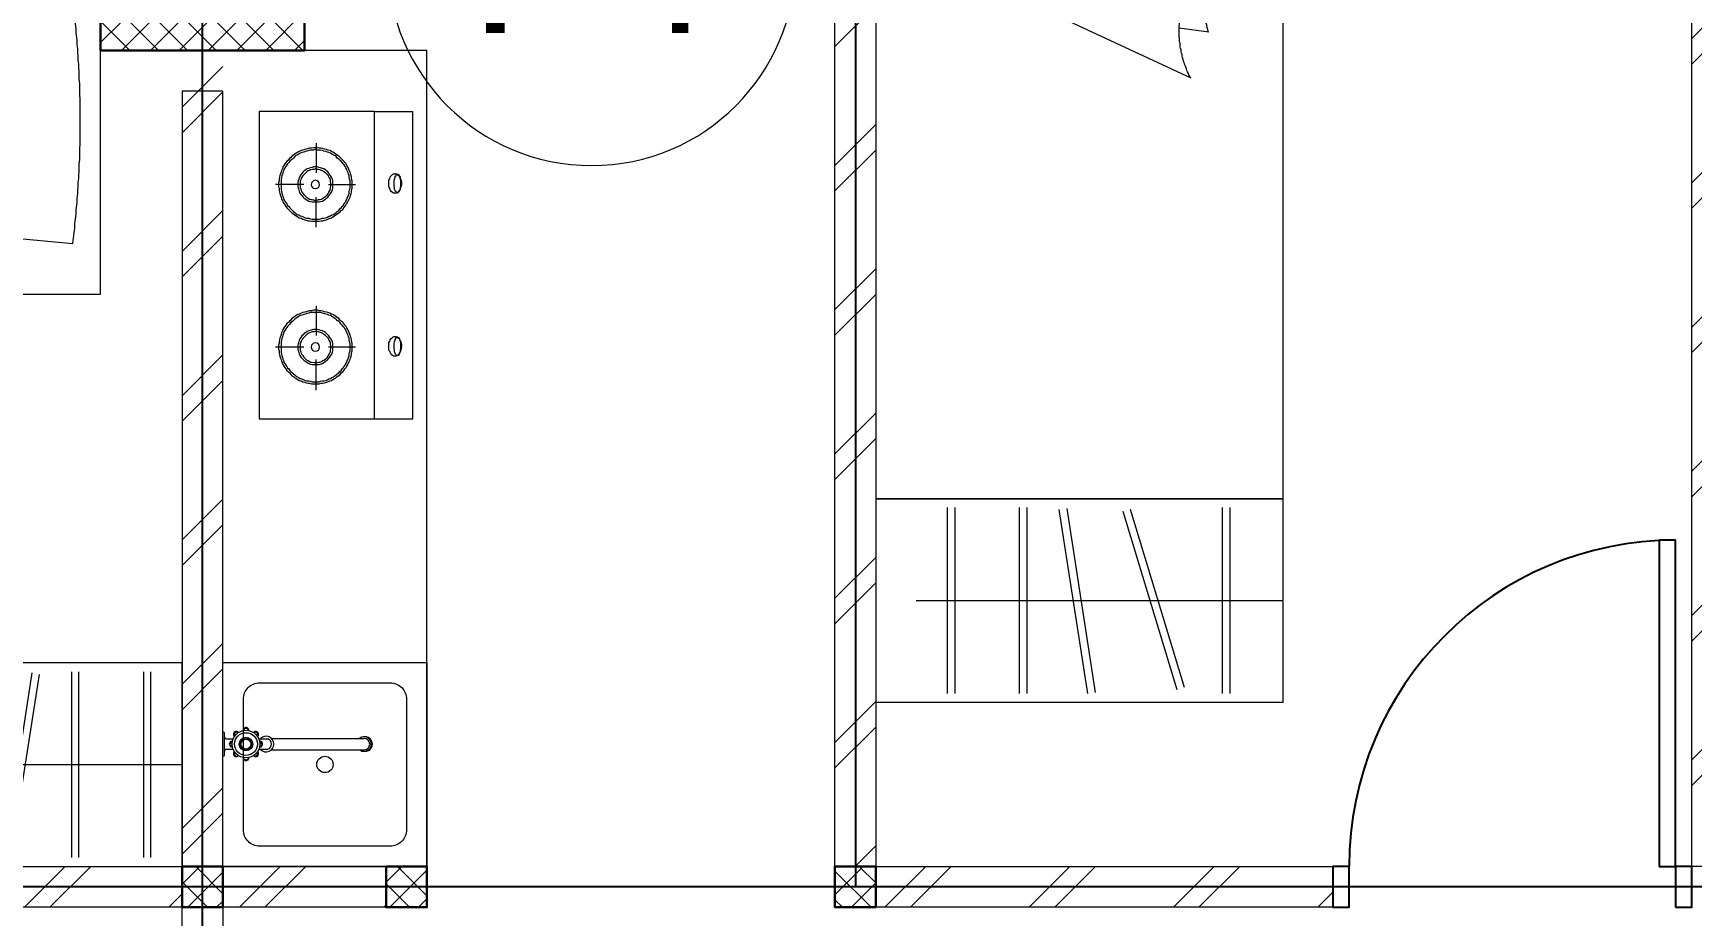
# Model space of a CAD drawing. Header units: millimetres. Extents: x -108 to 357, y -17 to 192.
# Drawn here: x 64.332 to 68.397, y 100.187 to 102.35 of the extents above; entities that cross this region are included whole.
import ezdxf
from ezdxf.enums import TextEntityAlignment as Align

# ---------------------------------------------------------------- set-up
doc = ezdxf.new("R2010")
doc.units = ezdxf.units.MM
for name, color, linetype, lineweight in [('ars', 11, 'Continuous', 0), ('KOL', 1, 'Continuous', 30), ('KOLOM', 4, 'Continuous', 9), ('lan', 7, 'Continuous', 15), ('NOT', 7, 'Continuous', 20), ('SANITAIR', 15, 'Continuous', 9), ('tem', 5, 'Continuous', 20)]:
    doc.layers.add(name, color=color, linetype=linetype, lineweight=lineweight)
doc.layers.add('as', color=1, linetype='Continuous', plot=False)
doc.layers.add('Kusen', color=30, linetype='Continuous')
doc.styles.add('S', font='simplex', dxfattribs={"width": 0.75})
doc.styles.get("Standard").update_dxf_attribs({"font": 'arial.ttf'})

# ---------------------------------------------------------------- blocks, each defined once
blk = doc.blocks.new('BED1')
at = {"color": 0, "linetype": 'Continuous'}
for points in [[(1.9976, 0), (1.9976, 1.4976), (0, 1.4976), (0, 0), (1.9976, 0)], [(1.5484, 1.0993), (1.1489, 1.0993), (1.1489, 1.4976), (1.5484, 1.0993)], [(1.9346, 1.3656), (1.9443, 1.2458), (1.9467, 1.1259), (1.9467, 1.0061), (1.9443, 0.8862), (1.9346, 0.7663), (1.707, 0.7809), (1.586, 0.7663), (1.6017, 1.1404), (1.586, 1.3656), (1.8717, 1.3426), (1.9346, 1.3656)], [(1.4492, 1.0993), (1.4492, 0)], [(1.5484, 1.0993), (1.5484, 0)], [(1.9298, 0.1235), (1.7724, 0.138), (1.5799, 0.1235), (1.5981, 0.2833), (1.5799, 0.7228), (1.6634, 0.7094), (1.9298, 0.7228)], [(1.9298, 0.1235), (1.931, 0.1332), (1.9322, 0.1429), (1.9334, 0.1513), (1.9346, 0.161), (1.9346, 0.1707), (1.9358, 0.1804), (1.937, 0.1889), (1.9383, 0.1985), (1.9383, 0.2082), (1.9395, 0.2179), (1.9407, 0.2264), (1.9407, 0.2361), (1.9419, 0.2458), (1.9419, 0.2542), (1.9431, 0.2639), (1.9431, 0.2736), (1.9443, 0.2833), (1.9443, 0.2918), (1.9455, 0.3015), (1.9455, 0.3111), (1.9455, 0.3208), (1.9467, 0.3293), (1.9467, 0.339), (1.9467, 0.3487), (1.9467, 0.3584), (1.9479, 0.3668), (1.9479, 0.3765), (1.9479, 0.3862), (1.9479, 0.3959), (1.9479, 0.4044), (1.9479, 0.414), (1.9479, 0.4237), (1.9479, 0.4334), (1.9479, 0.4419), (1.9479, 0.4516), (1.9479, 0.4613), (1.9479, 0.4709), (1.9479, 0.4794), (1.9467, 0.4891), (1.9467, 0.4988), (1.9467, 0.5085), (1.9467, 0.5169), (1.9455, 0.5266), (1.9455, 0.5363), (1.9455, 0.546), (1.9443, 0.5545), (1.9443, 0.5642), (1.9431, 0.5738), (1.9431, 0.5835), (1.9419, 0.592), (1.9419, 0.6017), (1.9407, 0.6114), (1.9407, 0.6199), (1.9395, 0.6295), (1.9383, 0.6392), (1.9383, 0.6489), (1.937, 0.6574), (1.9358, 0.6671), (1.9346, 0.6768), (1.9346, 0.6864), (1.9334, 0.6949), (1.9322, 0.7046), (1.931, 0.7143), (1.9298, 0.7228)]]:
    blk.add_lwpolyline(points, dxfattribs=at)
blk = doc.blocks.new('LEMARI1')
for points in [[(0.6998, 0.4988), (-0.6998, 0.4988)], [(-0.6998, 0), (0.6998, 0), (0.6998, 0.4988), (-0.6998, 0.4988), (-0.6998, 0)], [(-0.5387, 0.4758), (-0.4855, 0.023)], [(-0.4685, 0.0254), (-0.5206, 0.477)], [(-0.3002, 0.4746), (-0.3705, 0.0242)], [(-0.3523, 0.0218), (-0.2821, 0.4709)], [(-0.2034, 0.477), (-0.2034, 0.0218)], [(-0.1852, 0.0218), (-0.1852, 0.477)], [(-0.0678, 0.477), (-0.0678, 0.0218)], [(-0.0496, 0.0218), (-0.0496, 0.477)], [(0.1755, 0.4722), (0.0436, 0.0363)], [(0.0605, 0.0315), (0.1937, 0.4673)], [(0.3317, 0.4746), (0.2627, 0.0242)], [(0.2797, 0.0218), (0.3499, 0.4709)], [(0.4286, 0.477), (0.4286, 0.0218)], [(0.4467, 0.0218), (0.4467, 0.477)], [(0.6053, 0.477), (0.6053, 0.0218)], [(0.6235, 0.0218), (0.6235, 0.477)], [(0.6998, 0.2494), (-0.5993, 0.2494)]]:
    blk.add_lwpolyline(points)
blk = doc.blocks.new('K 10.10')
at = {"layer": 'ars'}
h = blk.add_hatch(dxfattribs=at)
h.set_pattern_fill('_USER', color=256, scale=0.05, angle=45, double=1, pattern_type=0)
h.set_pattern_definition([(45, (0, 0), (-0.035355339, 0.035355339), []), (135, (0, 0), (-0.035355339, -0.035355339), [])])
h.paths.add_polyline_path([(1560.5383, 1380.4069), (1560.6383, 1380.4069), (1560.6383, 1380.5069), (1560.5383, 1380.5069)])
at = {"layer": 'KOL'}
blk.add_lwpolyline([(1560.5383, 1380.4069), (1560.6383, 1380.4069), (1560.6383, 1380.5069), (1560.5383, 1380.5069)], close=True, dxfattribs=at)
blk = doc.blocks.new('typikal-1a')
at = {"layer": 'as'}
blk.add_line((0, 2.8), (6.2, 2.8), dxfattribs=at)
at = {"layer": 'tem'}
for points in [[(0.05, 2.85), (-0.05, 2.85), (-0.05, 5.45), (0.05, 5.45)], [(1.57, 2.75), (0.05, 2.75), (0.05, 2.85), (1.57, 2.85)], [(0.05, 2.75), (-0.05, 2.75), (-0.05, 0.85), (0.05, 0.85)]]:
    blk.add_lwpolyline(points, close=True, dxfattribs=at)
at = {"layer": 'ars', "rotation": 180}
for name, p in [('LEMARI1', (0.7498, 2.75)), ('BED1', (2.2476, 1.3476))]:
    blk.add_blockref(name, p, dxfattribs=at)
at = {"layer": 'KOLOM', "extrusion": (0, 0, -1), "zscale": -1}
blk.add_blockref('K 10.10', (-1560.5883, -1377.6569), dxfattribs=at)
blk = doc.blocks.new("k2'")
at = {"layer": 'ars'}
h = blk.add_hatch(dxfattribs=at)
h.set_pattern_fill('_USER', color=256, scale=0.05, angle=45, double=1, pattern_type=0)
h.set_pattern_definition([(45, (0, -4.95), (-0.03535534, 0.03535534), []), (135, (0, -4.95), (-0.03535534, -0.03535534), [])])
h.paths.add_polyline_path([(-0.25, -0.45), (0.25, -0.45), (0.25, 0.45), (-0.25, 0.45)])
at = {"layer": 'KOL'}
blk.add_lwpolyline([(-0.25, -0.45), (0.25, -0.45), (0.25, 0.45), (-0.25, 0.45)], close=True, dxfattribs=at)
blk = doc.blocks.new('P.80')
at = {"layer": 'Kusen'}
for points in [[(-69.8094, -74.8368), (-69.7694, -74.8368), (-69.7694, -74.0368), (-69.8094, -74.0368)], [(-70.6094, -74.9368), (-70.5694, -74.9368), (-70.5694, -74.8368), (-70.6094, -74.8368)], [(-69.7694, -74.9368), (-69.7294, -74.9368), (-69.7294, -74.8368), (-69.7694, -74.8368)]]:
    blk.add_lwpolyline(points, close=True, dxfattribs=at)
blk.add_arc((-69.7694, -74.8368), 0.8, 90, 180, dxfattribs=at)
blk = doc.blocks.new('KRAN DPR ATAS')
for p, q in [((-0.0289, 0), (0.0289, 0)), ((-0.0289, 0), (-0.0289, -0.0021)), ((0.0289, 0), (0.0289, -0.0021)), ((-0.0275, -0.0035), (0.0275, -0.0035)), ((-0.0127, -0.0092), (-0.0127, -0.0252)), ((0.0127, -0.0092), (0.0127, -0.0252)), ((-0.014, -0.1188), (-0.014, -0.3457)), ((-0.0127, -0.0877), (-0.0127, -0.1101)), ((0.0127, -0.0877), (0.0127, -0.1101)), ((0.014, -0.1188), (0.014, -0.3457))]:
    blk.add_line(p, q)
for radius in [0.0338, 0.0279, 0.0166, 0.0138, 0.0123]:
    blk.add_circle((0, -0.0564), radius)
for centre, radius, start, end in [((-0.0239, -0.0326), 0.00706, 39.002, 230.998), ((-0.0222, -0.0342), 0.00706, 58.1189, 211.8811), ((-0.0275, -0.0021), 0.00141, 180, 270), ((-0.0183, -0.0092), 0.00564, 0, 90), ((-0.0009, -0.0214), 0.00884, 254.902, 254.902), ((0, -0.0227), 0.00706, 354.002, 185.998), ((0, -0.025), 0.00706, 13.1189, 166.8811), ((0.0183, -0.0092), 0.00564, 90, 180), ((0.0239, -0.0326), 0.00706, 309.002, 140.998), ((0.0222, -0.0342), 0.00706, 328.1189, 121.8811), ((0.0275, -0.0021), 0.00141, 270, 0), ((-0.0338, -0.0564), 0.00706, 84.002, 275.998), ((-0.0315, -0.0564), 0.00706, 103.1189, 256.8811), ((-0.0239, -0.0803), 0.00706, 129.002, 320.998), ((-0.0222, -0.0787), 0.00706, 148.1189, 301.8811), ((0.0239, -0.0803), 0.00706, 219.002, 50.998), ((0.0222, -0.0787), 0.00706, 238.1189, 31.8811), ((0.0338, -0.0564), 0.00706, 264.002, 95.998), ((0.0315, -0.0564), 0.00706, 283.1189, 76.8811), ((0, -0.1058), 0.0191, 134.711, 45.289), ((0, -0.1058), 0.0134, 198.6717, 270), ((0, -0.0902), 0.00706, 174.002, 5.998), ((0, -0.0879), 0.00706, 193.1189, 346.8811), ((0, -0.1058), 0.0134, 270, 341.3283), ((0, -0.3457), 0.0178, 141.8277, 38.1723), ((0, -0.3484), 0.0178, 175.6641, 4.3359), ((0, -0.3457), 0.014, 180, 0)]:
    blk.add_arc(centre, radius, start, end)
blk = doc.blocks.new('KOMPOR')
for points in [[(0, 0.3765), (0, -0.3765)], [(0.0944, 0.3765), (0, 0.3765)], [(0.3765, 0.3765), (0.0944, 0.3765)], [(0.0944, 0.3765), (0.0944, -0.3765)], [(0.3765, -0.3765), (0.3765, 0.3765)], [(0.2385, 0.2906), (0.2337, 0.2906), (0.23, 0.2906), (0.2252, 0.2893), (0.2203, 0.2893), (0.2167, 0.2881), (0.2119, 0.2869), (0.2082, 0.2857), (0.2034, 0.2833), (0.1998, 0.2821), (0.1961, 0.2797), (0.1925, 0.2772), (0.1889, 0.276), (0.1852, 0.2724), (0.1816, 0.27), (0.178, 0.2676), (0.1755, 0.2639), (0.1719, 0.2615), (0.1695, 0.2579), (0.1671, 0.2542), (0.1634, 0.2506), (0.1622, 0.247), (0.1598, 0.2433), (0.1574, 0.2397), (0.1562, 0.2361), (0.1538, 0.2312), (0.1525, 0.2276), (0.1513, 0.2228), (0.1501, 0.2191), (0.1501, 0.2143), (0.1489, 0.2094), (0.1489, 0.2058), (0.1489, 0.201), (0.1489, 0.1961), (0.1489, 0.1913), (0.1501, 0.1864), (0.1501, 0.1828), (0.1513, 0.178), (0.1525, 0.1743), (0.1538, 0.1695), (0.1562, 0.1659), (0.1574, 0.161), (0.1598, 0.1574), (0.1622, 0.1538), (0.1634, 0.1501), (0.1671, 0.1465), (0.1695, 0.1429), (0.1719, 0.1404), (0.1755, 0.1368), (0.178, 0.1344), (0.1816, 0.1308), (0.1852, 0.1283), (0.1889, 0.1259), (0.1925, 0.1235), (0.1961, 0.1211), (0.1998, 0.1199), (0.2034, 0.1174), (0.2082, 0.1162), (0.2119, 0.115), (0.2167, 0.1138), (0.2203, 0.1126), (0.2252, 0.1114), (0.23, 0.1114), (0.2337, 0.1102), (0.2385, 0.1102), (0.2433, 0.1102), (0.2482, 0.1114), (0.253, 0.1114), (0.2567, 0.1126), (0.2615, 0.1138), (0.2651, 0.115), (0.27, 0.1162), (0.2736, 0.1174), (0.2785, 0.1199), (0.2821, 0.1211), (0.2857, 0.1235), (0.2893, 0.1259), (0.293, 0.1283), (0.2966, 0.1308), (0.299, 0.1344), (0.3027, 0.1368), (0.3051, 0.1404), (0.3087, 0.1429), (0.3111, 0.1465), (0.3136, 0.1501), (0.316, 0.1538), (0.3184, 0.1574), (0.3196, 0.161), (0.322, 0.1659), (0.3232, 0.1695), (0.3245, 0.1743), (0.3257, 0.178), (0.3269, 0.1828), (0.3281, 0.1864), (0.3281, 0.1913), (0.3293, 0.1961), (0.3293, 0.201), (0.3293, 0.2058), (0.3281, 0.2094), (0.3281, 0.2143), (0.3269, 0.2191), (0.3257, 0.2228), (0.3245, 0.2276), (0.3232, 0.2312), (0.322, 0.2361), (0.3196, 0.2397), (0.3184, 0.2433), (0.316, 0.247), (0.3136, 0.2506), (0.3111, 0.2542), (0.3087, 0.2579), (0.3051, 0.2615), (0.3027, 0.2639), (0.299, 0.2676), (0.2966, 0.27), (0.293, 0.2724), (0.2893, 0.276), (0.2857, 0.2772), (0.2821, 0.2797), (0.2785, 0.2821), (0.2736, 0.2833), (0.27, 0.2857), (0.2651, 0.2869), (0.2615, 0.2881), (0.2567, 0.2893), (0.253, 0.2893), (0.2482, 0.2906), (0.2433, 0.2906), (0.2385, 0.2906)], [(0.2385, 0.2857), (0.2349, 0.2857), (0.23, 0.2857), (0.2264, 0.2845), (0.2215, 0.2833), (0.2179, 0.2833), (0.2131, 0.2821), (0.2094, 0.2809), (0.2058, 0.2785), (0.2022, 0.2772), (0.1985, 0.2748), (0.1949, 0.2736), (0.1913, 0.2712), (0.1877, 0.2688), (0.1852, 0.2663), (0.1816, 0.2639), (0.1792, 0.2603), (0.1755, 0.2579), (0.1731, 0.2542), (0.1707, 0.2518), (0.1683, 0.2482), (0.1659, 0.2446), (0.1646, 0.2409), (0.1622, 0.2373), (0.161, 0.2337), (0.1586, 0.23), (0.1574, 0.2264), (0.1562, 0.2215), (0.1562, 0.2179), (0.155, 0.2131), (0.1538, 0.2094), (0.1538, 0.2046), (0.1538, 0.201), (0.1538, 0.1961), (0.1538, 0.1925), (0.155, 0.1877), (0.1562, 0.184), (0.1562, 0.1792), (0.1574, 0.1755), (0.1586, 0.1719), (0.161, 0.1671), (0.1622, 0.1634), (0.1646, 0.1598), (0.1659, 0.1562), (0.1683, 0.1525), (0.1707, 0.1501), (0.1731, 0.1465), (0.1755, 0.1441), (0.1792, 0.1404), (0.1816, 0.138), (0.1852, 0.1356), (0.1877, 0.132), (0.1913, 0.1308), (0.1949, 0.1283), (0.1985, 0.1259), (0.2022, 0.1235), (0.2058, 0.1223), (0.2094, 0.1211), (0.2131, 0.1199), (0.2179, 0.1186), (0.2215, 0.1174), (0.2264, 0.1162), (0.23, 0.1162), (0.2349, 0.1162), (0.2385, 0.1162), (0.2433, 0.1162), (0.247, 0.1162), (0.2518, 0.1162), (0.2554, 0.1174), (0.2603, 0.1186), (0.2639, 0.1199), (0.2676, 0.1211), (0.2724, 0.1223), (0.276, 0.1235), (0.2797, 0.1259), (0.2833, 0.1283), (0.2869, 0.1308), (0.2893, 0.132), (0.293, 0.1356), (0.2954, 0.138), (0.299, 0.1404), (0.3015, 0.1441), (0.3039, 0.1465), (0.3075, 0.1501), (0.3087, 0.1525), (0.3111, 0.1562), (0.3136, 0.1598), (0.316, 0.1634), (0.3172, 0.1671), (0.3184, 0.1719), (0.3196, 0.1755), (0.3208, 0.1792), (0.322, 0.184), (0.3232, 0.1877), (0.3232, 0.1925), (0.3232, 0.1961), (0.3232, 0.201), (0.3232, 0.2046), (0.3232, 0.2094), (0.3232, 0.2131), (0.322, 0.2179), (0.3208, 0.2215), (0.3196, 0.2264), (0.3184, 0.23), (0.3172, 0.2337), (0.316, 0.2373), (0.3136, 0.2409), (0.3111, 0.2446), (0.3087, 0.2482), (0.3075, 0.2518), (0.3039, 0.2542), (0.3015, 0.2579), (0.299, 0.2603), (0.2954, 0.2639), (0.293, 0.2663), (0.2893, 0.2688), (0.2869, 0.2712), (0.2833, 0.2736), (0.2797, 0.2748), (0.276, 0.2772), (0.2724, 0.2785), (0.2676, 0.2809), (0.2639, 0.2821), (0.2603, 0.2833), (0.2554, 0.2833), (0.2518, 0.2845), (0.247, 0.2857), (0.2433, 0.2857), (0.2385, 0.2857)], [(0.2373, 0.3063), (0.2373, 0.2312)], [(0.0436, 0.2228), (0.0472, 0.2228), (0.0496, 0.2215), (0.0533, 0.2191), (0.0545, 0.2155), (0.0557, 0.2119), (0.0581, 0.2094), (0.0593, 0.2046), (0.0593, 0.1998), (0.0593, 0.1949), (0.0593, 0.1901), (0.0569, 0.1864), (0.0557, 0.1828), (0.0533, 0.1792), (0.0508, 0.178), (0.0484, 0.1755), (0.046, 0.1743), (0.0424, 0.1743), (0.04, 0.1755), (0.0375, 0.178), (0.0339, 0.1792), (0.0327, 0.1828), (0.0315, 0.1864), (0.0291, 0.1901), (0.0278, 0.1949), (0.0278, 0.1998), (0.0291, 0.2046), (0.0303, 0.2094), (0.0315, 0.2119), (0.0339, 0.2155), (0.0351, 0.2191), (0.0375, 0.2215), (0.0412, 0.2228), (0.0436, 0.2228)], [(0.0375, 0.2215), (0.04, 0.2215), (0.04, 0.2203), (0.0424, 0.2179), (0.0436, 0.2155), (0.0448, 0.2119), (0.0448, 0.2082), (0.046, 0.2034), (0.046, 0.1998), (0.046, 0.1961), (0.046, 0.1913), (0.0448, 0.1877), (0.0436, 0.184), (0.0436, 0.1816), (0.0412, 0.178), (0.04, 0.1768), (0.0387, 0.1755), (0.0375, 0.1755), (0.0351, 0.1768), (0.0339, 0.178), (0.0327, 0.1816), (0.0315, 0.184), (0.0315, 0.1877), (0.0303, 0.1913), (0.0303, 0.1961), (0.0303, 0.1998), (0.0303, 0.2034), (0.0315, 0.2082), (0.0315, 0.2119), (0.0327, 0.2155), (0.0339, 0.2179), (0.0351, 0.2203), (0.0363, 0.2215), (0.0375, 0.2215)], [(0.2385, 0.2433), (0.2349, 0.2433), (0.23, 0.2433), (0.2264, 0.2421), (0.2215, 0.2409), (0.2179, 0.2385), (0.2143, 0.2361), (0.2119, 0.2337), (0.2082, 0.2312), (0.2058, 0.2276), (0.2034, 0.2252), (0.201, 0.2215), (0.1985, 0.2179), (0.1973, 0.2131), (0.1961, 0.2094), (0.1961, 0.2046), (0.1961, 0.201), (0.1961, 0.1961), (0.1961, 0.1925), (0.1973, 0.1877), (0.1985, 0.184), (0.201, 0.1804), (0.2034, 0.1768), (0.2058, 0.1731), (0.2082, 0.1707), (0.2119, 0.1671), (0.2143, 0.1646), (0.2179, 0.1622), (0.2215, 0.161), (0.2264, 0.1598), (0.23, 0.1586), (0.2349, 0.1574), (0.2385, 0.1574), (0.2433, 0.1574), (0.247, 0.1586), (0.2518, 0.1598), (0.2554, 0.161), (0.2591, 0.1622), (0.2627, 0.1646), (0.2663, 0.1671), (0.2688, 0.1707), (0.2724, 0.1731), (0.2748, 0.1768), (0.2772, 0.1804), (0.2785, 0.184), (0.2797, 0.1877), (0.2809, 0.1925), (0.2821, 0.1961), (0.2821, 0.201), (0.2821, 0.2046), (0.2809, 0.2094), (0.2797, 0.2131), (0.2785, 0.2179), (0.2772, 0.2215), (0.2748, 0.2252), (0.2724, 0.2276), (0.2688, 0.2312), (0.2663, 0.2337), (0.2627, 0.2361), (0.2591, 0.2385), (0.2554, 0.2409), (0.2518, 0.2421), (0.247, 0.2433), (0.2433, 0.2433), (0.2385, 0.2433)], [(0.2385, 0.2385), (0.2349, 0.2385), (0.2312, 0.2373), (0.2276, 0.2373), (0.224, 0.2361), (0.2203, 0.2337), (0.2179, 0.2324), (0.2143, 0.23), (0.2119, 0.2276), (0.2094, 0.2252), (0.207, 0.2215), (0.2058, 0.2191), (0.2034, 0.2155), (0.2022, 0.2119), (0.2022, 0.2082), (0.201, 0.2046), (0.201, 0.201), (0.201, 0.1973), (0.2022, 0.1925), (0.2022, 0.1889), (0.2034, 0.1864), (0.2058, 0.1828), (0.207, 0.1792), (0.2094, 0.1768), (0.2119, 0.1743), (0.2143, 0.1719), (0.2179, 0.1695), (0.2203, 0.1671), (0.224, 0.1659), (0.2276, 0.1646), (0.2312, 0.1634), (0.2349, 0.1634), (0.2385, 0.1622), (0.2421, 0.1634), (0.247, 0.1634), (0.2506, 0.1646), (0.253, 0.1659), (0.2567, 0.1671), (0.2603, 0.1695), (0.2627, 0.1719), (0.2651, 0.1743), (0.2676, 0.1768), (0.27, 0.1792), (0.2724, 0.1828), (0.2736, 0.1864), (0.2748, 0.1889), (0.276, 0.1925), (0.276, 0.1973), (0.2772, 0.201), (0.276, 0.2046), (0.276, 0.2082), (0.2748, 0.2119), (0.2736, 0.2155), (0.2724, 0.2191), (0.27, 0.2215), (0.2676, 0.2252), (0.2651, 0.2276), (0.2627, 0.23), (0.2603, 0.2324), (0.2567, 0.2337), (0.253, 0.2361), (0.2506, 0.2373), (0.247, 0.2373), (0.2421, 0.2385), (0.2385, 0.2385)], [(0.2385, 0.2107), (0.2349, 0.2094), (0.2312, 0.2082), (0.23, 0.2046), (0.2288, 0.201), (0.23, 0.1961), (0.2312, 0.1937), (0.2349, 0.1913), (0.2385, 0.1901), (0.2433, 0.1913), (0.2458, 0.1937), (0.2482, 0.1961), (0.2494, 0.201), (0.2482, 0.2046), (0.2458, 0.2082), (0.2433, 0.2094), (0.2385, 0.2107)], [(0.1404, 0.201), (0.207, 0.201)], [(0.2373, 0.0993), (0.2373, 0.1719)], [(0.3366, 0.1998), (0.2676, 0.1998)], [(0.2385, -0.1077), (0.2337, -0.1077), (0.23, -0.1077), (0.2252, -0.109), (0.2203, -0.109), (0.2167, -0.1102), (0.2119, -0.1114), (0.2082, -0.1126), (0.2034, -0.115), (0.1998, -0.1162), (0.1961, -0.1186), (0.1925, -0.1211), (0.1889, -0.1235), (0.1852, -0.1259), (0.1816, -0.1283), (0.178, -0.1308), (0.1755, -0.1344), (0.1719, -0.1368), (0.1695, -0.1404), (0.1671, -0.1441), (0.1634, -0.1477), (0.1622, -0.1513), (0.1598, -0.155), (0.1574, -0.1586), (0.1562, -0.1622), (0.1538, -0.1671), (0.1525, -0.1707), (0.1513, -0.1755), (0.1501, -0.1792), (0.1501, -0.184), (0.1489, -0.1889), (0.1489, -0.1925), (0.1489, -0.1973), (0.1489, -0.2022), (0.1489, -0.207), (0.1501, -0.2119), (0.1501, -0.2155), (0.1513, -0.2203), (0.1525, -0.224), (0.1538, -0.2288), (0.1562, -0.2324), (0.1574, -0.2373), (0.1598, -0.2409), (0.1622, -0.2446), (0.1634, -0.2482), (0.1671, -0.2518), (0.1695, -0.2554), (0.1719, -0.2579), (0.1755, -0.2615), (0.178, -0.2639), (0.1816, -0.2676), (0.1852, -0.27), (0.1889, -0.2724), (0.1925, -0.2748), (0.1961, -0.2772), (0.1998, -0.2785), (0.2034, -0.2809), (0.2082, -0.2821), (0.2119, -0.2833), (0.2167, -0.2845), (0.2203, -0.2857), (0.2252, -0.2869), (0.23, -0.2869), (0.2337, -0.2881), (0.2385, -0.2881), (0.2433, -0.2881), (0.2482, -0.2869), (0.253, -0.2869), (0.2567, -0.2857), (0.2615, -0.2845), (0.2651, -0.2833), (0.27, -0.2821), (0.2736, -0.2809), (0.2785, -0.2785), (0.2821, -0.2772), (0.2857, -0.2748), (0.2893, -0.2724), (0.293, -0.27), (0.2966, -0.2676), (0.299, -0.2639), (0.3027, -0.2615), (0.3051, -0.2579), (0.3087, -0.2554), (0.3111, -0.2518), (0.3136, -0.2482), (0.316, -0.2446), (0.3184, -0.2409), (0.3196, -0.2373), (0.322, -0.2324), (0.3232, -0.2288), (0.3245, -0.224), (0.3257, -0.2203), (0.3269, -0.2155), (0.3281, -0.2119), (0.3281, -0.207), (0.3293, -0.2022), (0.3293, -0.1973), (0.3293, -0.1925), (0.3281, -0.1889), (0.3281, -0.184), (0.3269, -0.1792), (0.3257, -0.1755), (0.3245, -0.1707), (0.3232, -0.1671), (0.322, -0.1622), (0.3196, -0.1586), (0.3184, -0.155), (0.316, -0.1513), (0.3136, -0.1477), (0.3111, -0.1441), (0.3087, -0.1404), (0.3051, -0.1368), (0.3027, -0.1344), (0.299, -0.1308), (0.2966, -0.1283), (0.293, -0.1259), (0.2893, -0.1235), (0.2857, -0.1211), (0.2821, -0.1186), (0.2785, -0.1162), (0.2736, -0.115), (0.27, -0.1126), (0.2651, -0.1114), (0.2615, -0.1102), (0.2567, -0.109), (0.253, -0.109), (0.2482, -0.1077), (0.2433, -0.1077), (0.2385, -0.1077)], [(0.2385, -0.1126), (0.2349, -0.1126), (0.23, -0.1126), (0.2264, -0.1138), (0.2215, -0.115), (0.2179, -0.115), (0.2131, -0.1162), (0.2094, -0.1174), (0.2058, -0.1199), (0.2022, -0.1211), (0.1985, -0.1235), (0.1949, -0.1247), (0.1913, -0.1271), (0.1877, -0.1295), (0.1852, -0.132), (0.1816, -0.1344), (0.1792, -0.138), (0.1755, -0.1404), (0.1731, -0.1441), (0.1707, -0.1465), (0.1683, -0.1501), (0.1659, -0.1538), (0.1646, -0.1574), (0.1622, -0.161), (0.161, -0.1646), (0.1586, -0.1683), (0.1574, -0.1719), (0.1562, -0.1768), (0.1562, -0.1804), (0.155, -0.1852), (0.1538, -0.1889), (0.1538, -0.1937), (0.1538, -0.1973), (0.1538, -0.2022), (0.1538, -0.2058), (0.155, -0.2107), (0.1562, -0.2143), (0.1562, -0.2191), (0.1574, -0.2228), (0.1586, -0.2264), (0.161, -0.2312), (0.1622, -0.2349), (0.1646, -0.2385), (0.1659, -0.2421), (0.1683, -0.2458), (0.1707, -0.2482), (0.1731, -0.2518), (0.1755, -0.2554), (0.1792, -0.2579), (0.1816, -0.2603), (0.1852, -0.2627), (0.1877, -0.2663), (0.1913, -0.2688), (0.1949, -0.27), (0.1985, -0.2724), (0.2022, -0.2748), (0.2058, -0.276), (0.2094, -0.2772), (0.2131, -0.2785), (0.2179, -0.2797), (0.2215, -0.2809), (0.2264, -0.2821), (0.23, -0.2821), (0.2349, -0.2821), (0.2385, -0.2833), (0.2433, -0.2821), (0.247, -0.2821), (0.2518, -0.2821), (0.2554, -0.2809), (0.2603, -0.2797), (0.2639, -0.2785), (0.2676, -0.2772), (0.2724, -0.276), (0.276, -0.2748), (0.2797, -0.2724), (0.2833, -0.27), (0.2869, -0.2688), (0.2893, -0.2663), (0.293, -0.2627), (0.2954, -0.2603), (0.299, -0.2579), (0.3015, -0.2554), (0.3039, -0.2518), (0.3075, -0.2482), (0.3087, -0.2458), (0.3111, -0.2421), (0.3136, -0.2385), (0.316, -0.2349), (0.3172, -0.2312), (0.3184, -0.2264), (0.3196, -0.2228), (0.3208, -0.2191), (0.322, -0.2143), (0.3232, -0.2107), (0.3232, -0.2058), (0.3232, -0.2022), (0.3232, -0.1973), (0.3232, -0.1937), (0.3232, -0.1889), (0.3232, -0.1852), (0.322, -0.1804), (0.3208, -0.1768), (0.3196, -0.1719), (0.3184, -0.1683), (0.3172, -0.1646), (0.316, -0.161), (0.3136, -0.1574), (0.3111, -0.1538), (0.3087, -0.1501), (0.3075, -0.1465), (0.3039, -0.1441), (0.3015, -0.1404), (0.299, -0.138), (0.2954, -0.1344), (0.293, -0.132), (0.2893, -0.1295), (0.2869, -0.1271), (0.2833, -0.1247), (0.2797, -0.1235), (0.276, -0.1211), (0.2724, -0.1199), (0.2676, -0.1174), (0.2639, -0.1162), (0.2603, -0.115), (0.2554, -0.115), (0.2518, -0.1138), (0.247, -0.1126), (0.2433, -0.1126), (0.2385, -0.1126)], [(0.2373, -0.0932), (0.2373, -0.1671)], [(0.2385, -0.155), (0.2349, -0.155), (0.23, -0.155), (0.2264, -0.1562), (0.2215, -0.1574), (0.2179, -0.1598), (0.2143, -0.1622), (0.2119, -0.1646), (0.2082, -0.1671), (0.2058, -0.1707), (0.2034, -0.1731), (0.201, -0.1768), (0.1985, -0.1804), (0.1973, -0.1852), (0.1961, -0.1889), (0.1961, -0.1937), (0.1961, -0.1973), (0.1961, -0.2022), (0.1961, -0.207), (0.1973, -0.2107), (0.1985, -0.2143), (0.201, -0.2179), (0.2034, -0.2215), (0.2058, -0.2252), (0.2082, -0.2288), (0.2119, -0.2312), (0.2143, -0.2337), (0.2179, -0.2361), (0.2215, -0.2373), (0.2264, -0.2385), (0.23, -0.2397), (0.2349, -0.2409), (0.2385, -0.2409), (0.2433, -0.2409), (0.247, -0.2397), (0.2518, -0.2385), (0.2554, -0.2373), (0.2591, -0.2361), (0.2627, -0.2337), (0.2663, -0.2312), (0.2688, -0.2288), (0.2724, -0.2252), (0.2748, -0.2215), (0.2772, -0.2179), (0.2785, -0.2143), (0.2797, -0.2107), (0.2809, -0.207), (0.2821, -0.2022), (0.2821, -0.1973), (0.2821, -0.1937), (0.2809, -0.1889), (0.2797, -0.1852), (0.2785, -0.1804), (0.2772, -0.1768), (0.2748, -0.1731), (0.2724, -0.1707), (0.2688, -0.1671), (0.2663, -0.1646), (0.2627, -0.1622), (0.2591, -0.1598), (0.2554, -0.1574), (0.2518, -0.1562), (0.247, -0.155), (0.2433, -0.155), (0.2385, -0.155)], [(0.2385, -0.1598), (0.2349, -0.1598), (0.2312, -0.161), (0.2276, -0.161), (0.224, -0.1622), (0.2203, -0.1646), (0.2179, -0.1659), (0.2143, -0.1683), (0.2119, -0.1707), (0.2094, -0.1731), (0.207, -0.1768), (0.2058, -0.1792), (0.2034, -0.1828), (0.2022, -0.1864), (0.2022, -0.1901), (0.201, -0.1937), (0.201, -0.1973), (0.201, -0.2022), (0.2022, -0.2058), (0.2022, -0.2094), (0.2034, -0.2131), (0.2058, -0.2155), (0.207, -0.2191), (0.2094, -0.2215), (0.2119, -0.224), (0.2143, -0.2264), (0.2179, -0.2288), (0.2203, -0.2312), (0.224, -0.2324), (0.2276, -0.2337), (0.2312, -0.2349), (0.2349, -0.2349), (0.2385, -0.2361), (0.2421, -0.2349), (0.247, -0.2349), (0.2506, -0.2337), (0.253, -0.2324), (0.2567, -0.2312), (0.2603, -0.2288), (0.2627, -0.2264), (0.2651, -0.224), (0.2676, -0.2215), (0.27, -0.2191), (0.2724, -0.2155), (0.2736, -0.2131), (0.2748, -0.2094), (0.276, -0.2058), (0.276, -0.2022), (0.2772, -0.1973), (0.276, -0.1937), (0.276, -0.1901), (0.2748, -0.1864), (0.2736, -0.1828), (0.2724, -0.1792), (0.27, -0.1768), (0.2676, -0.1731), (0.2651, -0.1707), (0.2627, -0.1683), (0.2603, -0.1659), (0.2567, -0.1646), (0.253, -0.1622), (0.2506, -0.161), (0.247, -0.161), (0.2421, -0.1598), (0.2385, -0.1598)], [(0.0436, -0.1768), (0.0472, -0.1768), (0.0496, -0.178), (0.0533, -0.1804), (0.0545, -0.1828), (0.0557, -0.1864), (0.0581, -0.1901), (0.0593, -0.1949), (0.0593, -0.1985), (0.0593, -0.2034), (0.0593, -0.2082), (0.0569, -0.2119), (0.0557, -0.2167), (0.0533, -0.2191), (0.0508, -0.2215), (0.0484, -0.224), (0.046, -0.224), (0.0424, -0.224), (0.04, -0.224), (0.0375, -0.2215), (0.0339, -0.2191), (0.0327, -0.2167), (0.0315, -0.2119), (0.0291, -0.2082), (0.0278, -0.2034), (0.0278, -0.1985), (0.0291, -0.1949), (0.0303, -0.1901), (0.0315, -0.1864), (0.0339, -0.1828), (0.0351, -0.1804), (0.0375, -0.178), (0.0412, -0.1768), (0.0436, -0.1768)], [(0.0375, -0.1768), (0.04, -0.178), (0.04, -0.1792), (0.0424, -0.1804), (0.0436, -0.1828), (0.0448, -0.1864), (0.0448, -0.1901), (0.046, -0.1949), (0.046, -0.1985), (0.046, -0.2034), (0.046, -0.2082), (0.0448, -0.2107), (0.0436, -0.2155), (0.0436, -0.2179), (0.0412, -0.2203), (0.04, -0.2228), (0.0387, -0.2228), (0.0375, -0.2228), (0.0351, -0.2228), (0.0339, -0.2203), (0.0327, -0.2179), (0.0315, -0.2155), (0.0315, -0.2107), (0.0303, -0.2082), (0.0303, -0.2034), (0.0303, -0.1985), (0.0303, -0.1949), (0.0315, -0.1901), (0.0315, -0.1864), (0.0327, -0.1828), (0.0339, -0.1804), (0.0351, -0.1792), (0.0363, -0.178), (0.0375, -0.1768)], [(0.1404, -0.1973), (0.207, -0.1973)], [(0.2385, -0.1877), (0.2349, -0.1889), (0.2312, -0.1901), (0.23, -0.1937), (0.2288, -0.1973), (0.23, -0.2022), (0.2312, -0.2046), (0.2349, -0.207), (0.2385, -0.2082), (0.2433, -0.207), (0.2458, -0.2046), (0.2482, -0.2022), (0.2494, -0.1973), (0.2482, -0.1937), (0.2458, -0.1901), (0.2433, -0.1889), (0.2385, -0.1877)], [(0.3366, -0.1985), (0.2676, -0.1985)], [(0.2373, -0.299), (0.2373, -0.2264)], [(0.0944, -0.3765), (0, -0.3765)], [(0.0944, -0.3765), (0.3765, -0.3765)]]:
    blk.add_lwpolyline(points)
blk = doc.blocks.new('BED2')
blk.add_lwpolyline([(-0.4994, 1.9988), (0.4994, 1.9988), (0.4994, 0), (-0.4994, 0)], close=True)
for points in [[(0.4994, 1.9988), (0.4994, 0)], [(0.2827, 1.8765), (0.2766, 1.8789), (0.2706, 1.8826), (0.2633, 1.885), (0.2573, 1.8874), (0.2512, 1.8898), (0.2439, 1.8923), (0.2379, 1.8947), (0.2306, 1.8959), (0.2246, 1.8983), (0.2185, 1.9007), (0.2113, 1.9019), (0.2052, 1.9044), (0.1979, 1.9056), (0.1919, 1.9068), (0.1846, 1.9092), (0.1786, 1.9104), (0.1713, 1.9116), (0.1653, 1.9128), (0.158, 1.914), (0.1519, 1.9153), (0.1447, 1.9165), (0.1374, 1.9165), (0.1314, 1.9177), (0.1241, 1.9189), (0.118, 1.9189), (0.1108, 1.9201), (0.1047, 1.9201), (0.0975, 1.9201), (0.0902, 1.9213), (0.0841, 1.9213), (0.0769, 1.9213), (0.0708, 1.9213), (0.0636, 1.9213), (0.0563, 1.9213), (0.0502, 1.9213), (0.043, 1.9201), (0.0369, 1.9201), (0.0297, 1.9201), (0.0224, 1.9189), (0.0163, 1.9189), (0.0091, 1.9177), (0.003, 1.9165), (-0.0042, 1.9165), (-0.0115, 1.9153), (-0.0176, 1.914), (-0.0248, 1.9128), (-0.0309, 1.9116), (-0.0381, 1.9104), (-0.0442, 1.9092), (-0.0515, 1.9068), (-0.0575, 1.9056), (-0.0648, 1.9044), (-0.0708, 1.9019), (-0.0781, 1.9007), (-0.0841, 1.8983), (-0.0902, 1.8959), (-0.0975, 1.8947), (-0.1035, 1.8923), (-0.1108, 1.8898), (-0.1168, 1.8874), (-0.1229, 1.885), (-0.1301, 1.8826), (-0.1362, 1.8789), (-0.1423, 1.8765)], [(-0.1435, 1.8765), (-0.1435, 1.8765), (-0.1435, 1.8765), (-0.1447, 1.8765), (-0.1447, 1.8777), (-0.1447, 1.8789), (-0.1471, 1.8789), (-0.1471, 1.8814), (-0.1495, 1.8814), (-0.1495, 1.8826), (-0.1495, 1.8826), (-0.1495, 1.8838), (-0.1519, 1.8838), (-0.1519, 1.8862), (-0.1556, 1.8862), (-0.1556, 1.8874), (-0.158, 1.8874), (-0.158, 1.8886), (-0.1592, 1.8886), (-0.1592, 1.8886), (-0.1689, 1.8886), (-0.1689, 1.8898), (-0.1701, 1.8898), (-0.1701, 1.891), (-0.1737, 1.891), (-0.1737, 1.8898), (-0.1737, 1.8898), (-0.1737, 1.8886), (-0.1774, 1.8886), (-0.1774, 1.8886), (-0.1774, 1.8886), (-0.1774, 1.8862), (-0.1786, 1.8862), (-0.1786, 1.8789), (-0.1774, 1.8789), (-0.1774, 1.8765), (-0.1774, 1.8765), (-0.1774, 1.8729), (-0.1762, 1.8729), (-0.1762, 1.8705), (-0.1749, 1.8705), (-0.1749, 1.868), (-0.1737, 1.868), (-0.1737, 1.8668), (-0.1737, 1.8668), (-0.1737, 1.8632), (-0.1725, 1.8632), (-0.1725, 1.8608), (-0.1713, 1.8608), (-0.1713, 1.8571), (-0.1713, 1.8571), (-0.1713, 1.8559), (-0.1701, 1.8559), (-0.1701, 1.8547), (-0.1689, 1.8547), (-0.1689, 1.8523), (-0.1677, 1.8523)], [(0.3081, 1.8523), (0.3081, 1.8523), (0.3081, 1.8547), (0.3093, 1.8547), (0.3093, 1.8559), (0.3105, 1.8559), (0.3105, 1.8571), (0.3117, 1.8571), (0.3117, 1.8608), (0.3117, 1.8608), (0.3117, 1.8632), (0.313, 1.8632), (0.313, 1.8668), (0.3142, 1.8668), (0.3142, 1.868), (0.3142, 1.868), (0.3142, 1.8705), (0.3154, 1.8705), (0.3154, 1.8729), (0.3166, 1.8729), (0.3166, 1.8765), (0.3178, 1.8765), (0.3178, 1.8789), (0.3178, 1.8789), (0.3178, 1.8862), (0.3178, 1.8862), (0.3178, 1.8886), (0.3166, 1.8886), (0.3166, 1.8886), (0.3142, 1.8886), (0.3142, 1.8898), (0.313, 1.8898), (0.313, 1.891), (0.3093, 1.891), (0.3093, 1.8898), (0.3081, 1.8898), (0.3081, 1.8886), (0.2996, 1.8886), (0.2996, 1.8886), (0.2972, 1.8886), (0.2972, 1.8874), (0.296, 1.8874), (0.296, 1.8862), (0.2924, 1.8862), (0.2924, 1.8838), (0.29, 1.8838), (0.29, 1.8826), (0.2887, 1.8826), (0.2887, 1.8814), (0.2863, 1.8814), (0.2863, 1.8789), (0.2851, 1.8789), (0.2851, 1.8777), (0.2839, 1.8777), (0.2839, 1.8765), (0.2839, 1.8765), (0.2839, 1.8765), (0.2827, 1.8765)], [(-0.1677, 1.8523), (-0.1701, 1.8475), (-0.1725, 1.8426), (-0.1749, 1.8378), (-0.1774, 1.8329), (-0.1798, 1.8293), (-0.1822, 1.8245), (-0.1834, 1.8196), (-0.1858, 1.8148), (-0.187, 1.8099), (-0.1895, 1.8051), (-0.1907, 1.799), (-0.1931, 1.7942), (-0.1943, 1.7893), (-0.1955, 1.7845), (-0.1967, 1.7797), (-0.1979, 1.7748), (-0.1992, 1.77), (-0.2004, 1.7651), (-0.2016, 1.7591), (-0.2028, 1.7542), (-0.204, 1.7494), (-0.204, 1.7446), (-0.2052, 1.7397), (-0.2052, 1.7349), (-0.2064, 1.7288), (-0.2064, 1.724), (-0.2076, 1.7191), (-0.2076, 1.7143), (-0.2076, 1.7082), (-0.2076, 1.7034), (-0.2076, 1.6985), (-0.2088, 1.6937), (-0.2076, 1.6877), (-0.2076, 1.6828), (-0.2076, 1.678), (-0.2076, 1.6731), (-0.2076, 1.6683), (-0.2064, 1.6622), (-0.2064, 1.6574), (-0.2052, 1.6525), (-0.2052, 1.6477), (-0.204, 1.6429), (-0.204, 1.6368), (-0.2028, 1.632), (-0.2016, 1.6271), (-0.2004, 1.6223), (-0.1992, 1.6174), (-0.1979, 1.6126), (-0.1967, 1.6065), (-0.1955, 1.6017), (-0.1943, 1.5969), (-0.1931, 1.592), (-0.1907, 1.5872), (-0.1895, 1.5823), (-0.187, 1.5775), (-0.1858, 1.5726), (-0.1834, 1.5678), (-0.1822, 1.563), (-0.1798, 1.5581), (-0.1774, 1.5533), (-0.1749, 1.5484), (-0.1725, 1.5436), (-0.1701, 1.5387), (-0.1677, 1.5339)], [(0.3081, 1.5339), (0.3105, 1.5387), (0.313, 1.5436), (0.3154, 1.5484), (0.3178, 1.5533), (0.3202, 1.5581), (0.3226, 1.563), (0.3238, 1.5678), (0.3263, 1.5726), (0.3275, 1.5775), (0.3299, 1.5823), (0.3311, 1.5872), (0.3335, 1.592), (0.3347, 1.5969), (0.336, 1.6017), (0.3372, 1.6065), (0.3384, 1.6126), (0.3396, 1.6174), (0.3408, 1.6223), (0.342, 1.6271), (0.3432, 1.632), (0.3444, 1.6368), (0.3444, 1.6429), (0.3456, 1.6477), (0.3456, 1.6525), (0.3469, 1.6574), (0.3469, 1.6622), (0.3481, 1.6683), (0.3481, 1.6731), (0.3481, 1.678), (0.3481, 1.6828), (0.3493, 1.6889), (0.3493, 1.6937), (0.3493, 1.6985), (0.3481, 1.7034), (0.3481, 1.7082), (0.3481, 1.7143), (0.3481, 1.7191), (0.3469, 1.724), (0.3469, 1.7288), (0.3456, 1.7349), (0.3456, 1.7397), (0.3444, 1.7446), (0.3444, 1.7494), (0.3432, 1.7542), (0.342, 1.7591), (0.3408, 1.7651), (0.3396, 1.77), (0.3384, 1.7748), (0.3372, 1.7797), (0.336, 1.7845), (0.3347, 1.7893), (0.3335, 1.7942), (0.3311, 1.799), (0.3299, 1.8051), (0.3275, 1.8099), (0.3263, 1.8148), (0.3238, 1.8196), (0.3226, 1.8245), (0.3202, 1.8293), (0.3178, 1.8329), (0.3154, 1.8378), (0.313, 1.8426), (0.3105, 1.8475), (0.3081, 1.8523)], [(-0.1677, 1.5339), (-0.1689, 1.5339), (-0.1689, 1.5327), (-0.1701, 1.5327), (-0.1701, 1.5303), (-0.1713, 1.5303), (-0.1713, 1.5278), (-0.1713, 1.5278), (-0.1713, 1.5254), (-0.1725, 1.5254), (-0.1725, 1.523), (-0.1737, 1.523), (-0.1737, 1.5206), (-0.1737, 1.5206), (-0.1737, 1.5182), (-0.1749, 1.5182), (-0.1749, 1.5169), (-0.1762, 1.5169), (-0.1762, 1.5145), (-0.1774, 1.5145), (-0.1774, 1.5097), (-0.1774, 1.5097), (-0.1774, 1.5073), (-0.1786, 1.5073), (-0.1786, 1.5), (-0.1774, 1.5), (-0.1774, 1.4988), (-0.1774, 1.4988), (-0.1774, 1.4976), (-0.1737, 1.4976), (-0.1737, 1.4964), (-0.1737, 1.4964), (-0.1737, 1.4964), (-0.1701, 1.4964), (-0.1701, 1.4964), (-0.1689, 1.4964), (-0.1689, 1.4976), (-0.1592, 1.4976), (-0.1592, 1.4988), (-0.158, 1.4988), (-0.158, 1.5), (-0.1556, 1.5), (-0.1556, 1.5), (-0.1519, 1.5), (-0.1519, 1.5024), (-0.1495, 1.5024), (-0.1495, 1.5048), (-0.1495, 1.5048), (-0.1495, 1.5061), (-0.1471, 1.5061), (-0.1471, 1.5073), (-0.1447, 1.5073), (-0.1447, 1.5085), (-0.1447, 1.5085), (-0.1435, 1.5085), (-0.1435, 1.5097), (-0.1435, 1.5097)], [(-0.1423, 1.5109), (-0.1362, 1.5085), (-0.1289, 1.5048), (-0.1229, 1.5024), (-0.1168, 1.5), (-0.1108, 1.4976), (-0.1035, 1.4952), (-0.0975, 1.4939), (-0.0902, 1.4915), (-0.0841, 1.4891), (-0.0781, 1.4879), (-0.0708, 1.4855), (-0.0648, 1.4843), (-0.0575, 1.4818), (-0.0515, 1.4806), (-0.0442, 1.4794), (-0.0381, 1.477), (-0.0309, 1.4758), (-0.0248, 1.4746), (-0.0176, 1.4734), (-0.0115, 1.4722), (-0.0042, 1.4722), (0.003, 1.4709), (0.0091, 1.4697), (0.0163, 1.4685), (0.0224, 1.4685), (0.0297, 1.4673), (0.0369, 1.4673), (0.043, 1.4673), (0.0502, 1.4661), (0.0563, 1.4661), (0.0636, 1.4661), (0.0708, 1.4661), (0.0769, 1.4661), (0.0841, 1.4661), (0.0902, 1.4661), (0.0975, 1.4673), (0.1047, 1.4673), (0.1108, 1.4673), (0.118, 1.4685), (0.1241, 1.4685), (0.1314, 1.4697), (0.1386, 1.4709), (0.1447, 1.4722), (0.1519, 1.4722), (0.158, 1.4734), (0.1653, 1.4746), (0.1713, 1.4758), (0.1786, 1.477), (0.1846, 1.4794), (0.1919, 1.4806), (0.1979, 1.4818), (0.2052, 1.4843), (0.2113, 1.4855), (0.2185, 1.4879), (0.2246, 1.4891), (0.2306, 1.4915), (0.2379, 1.4939), (0.2439, 1.4952), (0.2512, 1.4976), (0.2573, 1.5), (0.2633, 1.5024), (0.2706, 1.5061), (0.2766, 1.5085), (0.2827, 1.5109)], [(0.2827, 1.5097), (0.2839, 1.5097)], [(0.2839, 1.5097), (0.2839, 1.5085), (0.2839, 1.5085), (0.2839, 1.5085), (0.2851, 1.5085), (0.2851, 1.5073), (0.2863, 1.5073), (0.2863, 1.5061), (0.2887, 1.5061), (0.2887, 1.5048), (0.29, 1.5048), (0.29, 1.5024), (0.2924, 1.5024), (0.2924, 1.5), (0.296, 1.5), (0.296, 1.5), (0.2972, 1.5), (0.2972, 1.4988), (0.2996, 1.4988), (0.2996, 1.4976), (0.3081, 1.4976), (0.3081, 1.4964), (0.3093, 1.4964), (0.3093, 1.4964), (0.313, 1.4964), (0.313, 1.4964), (0.3142, 1.4964), (0.3142, 1.4976), (0.3166, 1.4976), (0.3166, 1.4988), (0.3178, 1.4988), (0.3178, 1.5), (0.3178, 1.5), (0.3178, 1.5073), (0.3178, 1.5073), (0.3178, 1.5097), (0.3166, 1.5097), (0.3166, 1.5145), (0.3154, 1.5145), (0.3154, 1.5169), (0.3142, 1.5169), (0.3142, 1.5182), (0.3142, 1.5182), (0.3142, 1.5206), (0.313, 1.5206), (0.313, 1.523), (0.3117, 1.523), (0.3117, 1.5254), (0.3117, 1.5254), (0.3117, 1.5278), (0.3105, 1.5278), (0.3105, 1.5303), (0.3093, 1.5303), (0.3093, 1.5327), (0.3081, 1.5327), (0.3081, 1.5339), (0.3081, 1.5339)], [(-0.3154, 1.1441), (-0.3142, 1.1501), (-0.313, 1.155), (-0.3117, 1.161), (-0.3105, 1.1659), (-0.3105, 1.1719), (-0.3093, 1.1768), (-0.3093, 1.1828), (-0.3081, 1.1877), (-0.3081, 1.1937), (-0.3081, 1.1998), (-0.3081, 1.2046), (-0.3093, 1.2107), (-0.3093, 1.2155), (-0.3105, 1.2215), (-0.3105, 1.2264), (-0.3117, 1.2324), (-0.313, 1.2373), (-0.3142, 1.2433), (-0.3154, 1.2482), (-0.3166, 1.253), (-0.319, 1.2591), (-0.3202, 1.2639), (-0.3226, 1.2688), (-0.3238, 1.2748), (-0.3263, 1.2797), (-0.3287, 1.2845), (-0.3311, 1.2893), (-0.3347, 1.2942), (-0.3372, 1.299), (-0.3396, 1.3039), (-0.3432, 1.3087), (-0.3469, 1.3136), (-0.3505, 1.3172), (-0.3541, 1.322), (-0.3577, 1.3257), (-0.3614, 1.3305), (-0.365, 1.3341), (-0.3686, 1.3378), (-0.3735, 1.3426), (-0.3771, 1.3462), (-0.3808, 1.3499), (-0.3856, 1.3523), (-0.3904, 1.3559), (-0.3953, 1.3596), (-0.3989, 1.362), (-0.4038, 1.3644), (-0.4086, 1.368), (-0.4134, 1.3705), (-0.4183, 1.3729), (-0.4231, 1.3753), (-0.4292, 1.3777), (-0.434, 1.3789), (-0.4389, 1.3814), (-0.4437, 1.3826), (-0.4498, 1.385), (-0.4546, 1.3862), (-0.4607, 1.3874), (-0.4655, 1.3886), (-0.4715, 1.3898), (-0.4764, 1.3898), (-0.4824, 1.391), (-0.4873, 1.391), (-0.4933, 1.3923), (-0.4994, 1.3923)], [(-0.2718, 1.0315), (-0.2706, 1.0351), (-0.2682, 1.0387), (-0.2669, 1.0424), (-0.2645, 1.046), (-0.2633, 1.0496), (-0.2621, 1.0533), (-0.2609, 1.0581), (-0.2585, 1.0617), (-0.2573, 1.0654), (-0.2561, 1.069), (-0.2548, 1.0726), (-0.2536, 1.0763), (-0.2524, 1.0811), (-0.2512, 1.0847), (-0.2512, 1.0884), (-0.25, 1.092), (-0.2488, 1.0956), (-0.2488, 1.1005), (-0.2476, 1.1041), (-0.2464, 1.1077), (-0.2464, 1.1114), (-0.2464, 1.1162), (-0.2452, 1.1199), (-0.2452, 1.1235), (-0.2452, 1.1283), (-0.2439, 1.132), (-0.2439, 1.1356), (-0.2439, 1.1392), (-0.2439, 1.1441), (-0.2439, 1.1477), (-0.2439, 1.1513), (-0.2439, 1.1562), (-0.2439, 1.1598), (-0.2452, 1.1634), (-0.2452, 1.1671), (-0.2452, 1.1719), (-0.2464, 1.1755), (-0.2464, 1.1792), (-0.2464, 1.1828), (-0.2476, 1.1877), (-0.2488, 1.1913), (-0.2488, 1.1949), (-0.25, 1.1985), (-0.2512, 1.2034), (-0.2512, 1.207), (-0.2524, 1.2107), (-0.2536, 1.2143), (-0.2548, 1.2179), (-0.2561, 1.2228), (-0.2573, 1.2264), (-0.2585, 1.23), (-0.2597, 1.2337), (-0.2621, 1.2373), (-0.2633, 1.2409), (-0.2645, 1.2446), (-0.2657, 1.2482), (-0.2682, 1.2518), (-0.2694, 1.2554), (-0.2718, 1.2591), (-0.273, 1.2627), (-0.2754, 1.2663), (-0.2778, 1.27), (-0.2803, 1.2736), (-0.2815, 1.2772), (-0.2839, 1.2809), (-0.2863, 1.2845), (-0.2887, 1.2869), (-0.2912, 1.2906), (-0.2936, 1.2942), (-0.296, 1.2966), (-0.2984, 1.3002), (-0.3008, 1.3039), (-0.3033, 1.3063), (-0.3057, 1.3099), (-0.3093, 1.3123), (-0.3117, 1.316), (-0.3142, 1.3184), (-0.3178, 1.3208), (-0.3202, 1.3245), (-0.3226, 1.3269), (-0.3263, 1.3293), (-0.3287, 1.3317), (-0.3323, 1.3354), (-0.3347, 1.3378), (-0.3384, 1.3402), (-0.342, 1.3426), (-0.3444, 1.345), (-0.3481, 1.3475), (-0.3517, 1.3487), (-0.3541, 1.3511), (-0.3577, 1.3535), (-0.3614, 1.3559), (-0.365, 1.3584), (-0.3686, 1.3596), (-0.3711, 1.362), (-0.3747, 1.3632), (-0.3783, 1.3656), (-0.382, 1.3668), (-0.3856, 1.3692), (-0.3892, 1.3705), (-0.3929, 1.3717), (-0.3965, 1.3741), (-0.4001, 1.3753), (-0.4038, 1.3765), (-0.4074, 1.3777), (-0.411, 1.3789), (-0.4159, 1.3801), (-0.4195, 1.3814), (-0.4231, 1.3826), (-0.4268, 1.3838), (-0.4304, 1.385), (-0.4352, 1.3862), (-0.4389, 1.3862), (-0.4425, 1.3874), (-0.4461, 1.3886), (-0.451, 1.3886), (-0.4546, 1.3898), (-0.4582, 1.3898), (-0.4619, 1.391), (-0.4667, 1.391), (-0.4703, 1.391), (-0.474, 1.3923), (-0.4788, 1.3923), (-0.4824, 1.3923), (-0.4873, 1.3923), (-0.4909, 1.3923), (-0.4946, 1.3923), (-0.4994, 1.3923)], [(-0.4994, 1.391), (0.4994, 1.391)], [(0.4994, 1.391), (-0.273, 1.0315)], [(-0.2439, 1.1538), (-0.3166, 1.1441)], [(-0.4994, 0), (0.4994, 0)], [(0.4994, -0.4988), (-0.4994, -0.4988), (-0.4994, 0), (0.4994, 0), (0.4994, -0.4988)], [(-0.3686, -0.0218), (-0.3686, -0.477)], [(-0.3505, -0.477), (-0.3505, -0.0218)], [(-0.1241, -0.0254), (-0.2561, -0.4613)], [(-0.2391, -0.4685), (-0.1071, -0.0315)], [(0.0309, -0.0242), (-0.0381, -0.4746)], [(-0.02, -0.477), (0.0502, -0.0266)], [(0.1289, -0.0218), (0.1289, -0.477)], [(0.1471, -0.477), (0.1471, -0.0218)], [(0.3057, -0.0218), (0.3057, -0.477)], [(0.3238, -0.477), (0.3238, -0.0218)], [(0.4001, -0.2494), (-0.4994, -0.2494)]]:
    blk.add_lwpolyline(points)
blk = doc.blocks.new('A-4')
at = {"layer": 'ars'}
h = blk.add_hatch(dxfattribs=at)
h.set_pattern_fill('TEMBOK', color=256, scale=0.25)
h.set_pattern_definition([(45, (71.7338, -0.72464), (-0.1767767, 0.1767767), []), (45, (71.7963, -0.72464), (-0.1767767, 0.1767767), [])])
h.paths.add_polyline_path([(32.55, 10.6), (32.65, 10.6), (32.65, 13.4), (32.55, 13.4)])
h = blk.add_hatch(dxfattribs=at)
h.set_pattern_fill('TEMBOK', color=256, scale=0.25)
h.set_pattern_definition([(45, (69.6338, -0.72464), (-0.1767767, 0.1767767), []), (45, (69.6963, -0.72464), (-0.1767767, 0.1767767), [])])
h.paths.add_polyline_path([(34.65, 10.6), (34.75, 10.6), (34.75, 13.4), (34.65, 13.4)])
h = blk.add_hatch(dxfattribs=at)
h.set_pattern_fill('TEMBOK', color=256, scale=0.25)
h.set_pattern_definition([(45, (73.3338, -1.62464), (-0.1767767, 0.1767767), []), (45, (73.3963, -1.62464), (-0.1767767, 0.1767767), [])])
h.paths.add_polyline_path([(30.95, 10.6), (31.05, 10.6), (31.05, 12.6), (30.95, 12.6)])
h = blk.add_hatch(dxfattribs=at)
h.set_pattern_fill('TEMBOK', color=256, scale=0.25)
h.set_pattern_definition([(45, (63.4338, -0.72464), (-0.1767767, 0.1767767), []), (45, (63.4963, -0.72464), (-0.1767767, 0.1767767), [])])
h.paths.add_polyline_path([(30.95, 10.5), (29.43, 10.5), (29.43, 10.6), (30.95, 10.6)])
h = blk.add_hatch(dxfattribs=at)
h.set_pattern_fill('TEMBOK', color=256, scale=0.25)
h.set_pattern_definition([(45, (74.2138, -0.72464), (-0.1767767, 0.1767767), []), (45, (74.2763, -0.72464), (-0.1767767, 0.1767767), [])])
h.paths.add_polyline_path([(31.45, 10.5), (31.05, 10.5), (31.05, 10.6), (31.45, 10.6)])
h = blk.add_hatch(dxfattribs=at)
h.set_pattern_fill('TEMBOK', color=256, scale=0.25)
h.set_pattern_definition([(45, (72.6138, -0.72464), (-0.1767767, 0.1767767), []), (45, (72.6763, -0.72464), (-0.1767767, 0.1767767), [])])
h.paths.add_polyline_path([(33.77, 10.5), (32.65, 10.5), (32.65, 10.6), (33.77, 10.6)])
h = blk.add_hatch(dxfattribs=at)
h.set_pattern_fill('TEMBOK', color=256, scale=0.25)
h.set_pattern_definition([(45, (73.3338, -4.82464), (-0.1767767, 0.1767767), []), (45, (73.3963, -4.82464), (-0.1767767, 0.1767767), [])])
h.paths.add_polyline_path([(30.95, 9.4), (31.05, 9.4), (31.05, 10.5), (30.95, 10.5)])
at = {"layer": 'as'}
for p, q in [((32.6, 14.65), (32.6, 10.55)), ((31, 0.25), (31, 13.35)), ((37.2, 10.55), (31, 10.55))]:
    blk.add_line(p, q, dxfattribs=at)
at = {"layer": 'SANITAIR'}
blk.add_lwpolyline([(31.55, 10.6), (31.05, 10.6), (31.05, 11.1), (31.55, 11.1)], close=True, dxfattribs=at)
blk.add_lwpolyline([(31.1401, 11.05), (31.4601, 11.05, -0.414214), (31.5001, 11.01), (31.5001, 10.69, -0.414214), (31.4601, 10.65), (31.1401, 10.65, -0.414214), (31.1001, 10.69), (31.1001, 11.01, -0.414214)], format="xyb", close=True, dxfattribs=at)
blk.add_circle((31.3001, 10.85), 0.02, dxfattribs=at)
at = {"layer": 'tem'}
for p, q in [((31.55, 12.6), (31.25, 12.6)), ((31.55, 10.6), (31.55, 12.6))]:
    blk.add_line(p, q, dxfattribs=at)
for points in [[(32.65, 10.6), (32.55, 10.6), (32.55, 13.4), (32.65, 13.4)], [(34.75, 10.6), (34.65, 10.6), (34.65, 13.4), (34.75, 13.4)], [(31.05, 10.6), (31.45, 10.6), (31.45, 10.5), (31.05, 10.5)], [(32.65, 10.6), (33.77, 10.6), (33.77, 10.5), (32.65, 10.5)]]:
    blk.add_lwpolyline(points, close=True, dxfattribs=at)
at = {"layer": 'ars', "xscale": -1}
blk.add_blockref('BED2', (33.1494, 11.5012), dxfattribs=at)
at = {"layer": 'KOL'}
blk.add_blockref("k2'", (31, 13.05), dxfattribs=at)
at = {"layer": 'KOLOM', "extrusion": (0, 0, -1), "zscale": -1, "rotation": 180}
for p in [(1529.0883, 1391.0069), (1527.9883, 1391.0069)]:
    blk.add_blockref('K 10.10', p, dxfattribs=at)
at = {"layer": 'Kusen'}
blk.add_blockref('P.80', (104.3794, 85.4368), dxfattribs=at)
at = {"layer": 'lan', "rotation": 180}
blk.add_blockref('typikal-1a', (31, 13.35), dxfattribs=at)
at = {"layer": 'SANITAIR', "rotation": 180}
blk.add_blockref('KOMPOR', (31.5156, 12.0735), dxfattribs=at)
at = {"layer": 'SANITAIR', "extrusion": (0, 0, -1), "xscale": -1, "zscale": -1, "rotation": 270}
blk.add_blockref('KRAN DPR ATAS', (-31.0501, 10.9), dxfattribs=at)
blk = doc.blocks.new('NAV')
blk.add_circle((0, -0.4), 0.4)
at = {"style": 'S', "width": 0.75, "flags": 4}
blk.add_attdef('AV', text='', height=0.3, dxfattribs=at).set_placement((0, -0.4), align=Align.MIDDLE)

msp = doc.modelspace()

# ---------------------------------------------------------------- block references
msp.add_blockref('A-4', (33.74738, 89.70808))
at = {"layer": 'NOT'}
ref = msp.add_blockref('NAV', (65.70084, 102.02585), dxfattribs=dict(at, xscale=-1.25, yscale=1.25, zscale=1.25, rotation=180))
ref.add_attrib('AV', 'P4', dxfattribs={"layer": '0', "height": 0.35, "flags": 4}).set_placement((65.70084, 102.52585), align=Align.MIDDLE)

doc.saveas('drawing.dxf')
